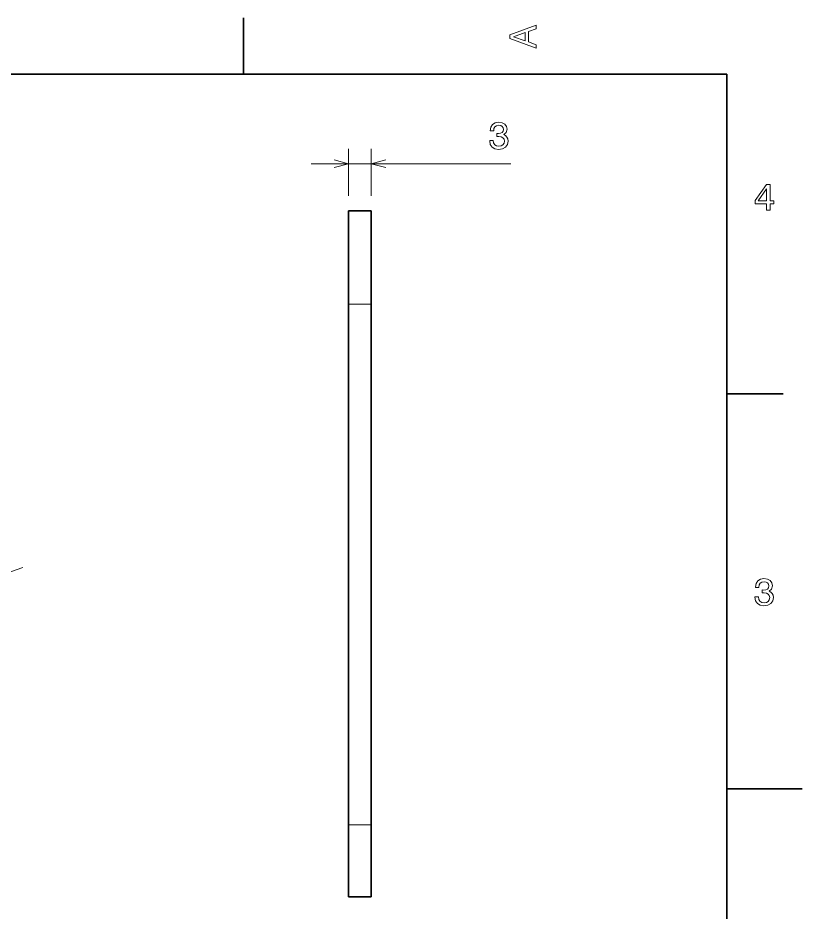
# Model space of a CAD drawing. Extents: x 0 to 297, y 0 to 210.
# Drawn here: x 192.7 to 297, y 88.6 to 207.5 of the extents above; entities that cross this region are included whole.
import ezdxf

# ---------------------------------------------------------------- set-up
doc = ezdxf.new("R2010")
doc.units = 0

msp = doc.modelspace()

# ---------------------------------------------------------------- linework, layer by layer
at = {"color": 7, "lineweight": 35, "ltscale": 0.1875}
for p, q in [((222.699997, 200), (222.699997, 207.5)), ((287, 157.5), (294.5, 157.5))]:
    msp.add_line(p, q, dxfattribs=at)
at = {"color": 7, "lineweight": 35}
for p, q in [((287, 200), (10, 200)), ((287, 10), (287, 200)), ((236.693008, 100.224396), (236.693008, 169.452026)), ((239.693008, 100.224396), (239.693008, 169.452026))]:
    msp.add_line(p, q, dxfattribs=at)
at = {"color": 7, "lineweight": 13, "ltscale": 0.156143}
for p, q in [((236.693008, 183.85849), (236.693008, 190.104218)), ((239.693008, 183.85849), (239.693008, 190.104218))]:
    msp.add_line(p, q, dxfattribs=at)
at = {"color": 7, "lineweight": 13}
for p, q in [((231.693008, 188.104218), (258.243683, 188.104218)), ((169.014664, 125.858482), (193.361816, 134.418396))]:
    msp.add_line(p, q, dxfattribs=at)
at = {"color": 7, "lineweight": 35, "ltscale": 0.310162}
for p, q in [((236.693008, 169.452026), (236.693008, 181.85849)), ((239.693008, 169.452026), (239.693008, 181.85849))]:
    msp.add_line(p, q, dxfattribs=at)
at = {"color": 7, "lineweight": 35, "ltscale": 0.075}
for p, q in [((236.693008, 181.85849), (239.693008, 181.85849)), ((236.693008, 90.658478), (239.693008, 90.658478))]:
    msp.add_line(p, q, dxfattribs=at)
at = {"color": 7, "lineweight": 13, "ltscale": 0.075}
for p, q in [((236.693008, 169.452026), (239.693008, 169.452026)), ((236.693008, 100.224396), (239.693008, 100.224396))]:
    msp.add_line(p, q, dxfattribs=at)
at = {"color": 7, "lineweight": 35, "ltscale": 0.25}
msp.add_line((287, 105), (297, 105), dxfattribs=at)
at = {"color": 7, "lineweight": 35, "ltscale": 0.239148}
for p, q in [((236.693008, 90.658478), (236.693008, 100.224396)), ((239.693008, 90.658478), (239.693008, 100.224396))]:
    msp.add_line(p, q, dxfattribs=at)
at = {"color": 7, "lineweight": 13}
for points in [[(261.633209, 203.466858), (261.633209, 203.930847), (260.604401, 204.298996), (260.604401, 205.695969), (261.633209, 206.064133), (261.633209, 206.538193), (258.128174, 205.257217), (258.128174, 204.742798)], [(260.17572, 204.460388), (258.632477, 205), (260.17572, 205.539627)], [(255.454788, 191.203644), (255.454788, 191.168335), (255.535477, 190.684189), (255.772507, 190.321075), (256.145691, 190.089081), (256.639954, 190.003357), (257.164429, 190.089081), (257.5578, 190.310989), (257.809967, 190.664017), (257.900757, 191.117905), (257.860413, 191.415466), (257.749451, 191.657532), (257.567902, 191.844131), (257.325836, 191.980301), (257.653625, 192.252625), (257.769623, 192.68634), (257.69397, 193.079712), (257.477112, 193.377274), (257.124084, 193.563873), (256.639954, 193.629425), (256.186066, 193.548737), (255.838074, 193.326843), (255.61113, 192.973816), (255.535477, 192.504791), (255.535477, 192.469482), (255.984329, 192.469482), (256.024658, 192.792267), (256.155792, 193.024246), (256.367615, 193.165466), (256.665161, 193.215881), (256.927399, 193.175537), (257.119049, 193.069641), (257.235046, 192.898163), (257.280426, 192.666168), (257.235046, 192.419067), (257.114014, 192.252625), (256.902191, 192.151764), (256.614716, 192.121506), (256.41803, 192.126556), (256.41803, 191.728134), (256.665161, 191.73822), (256.98288, 191.692841), (257.21991, 191.571808), (257.361115, 191.375122), (257.41156, 191.117905), (257.356079, 190.825409), (257.209839, 190.608551), (256.977844, 190.472382), (256.670197, 190.426987), (256.352478, 190.477417), (256.120483, 190.628723), (255.974243, 190.870789), (255.918762, 191.203644)], [(292.277374, 181.916794), (292.731262, 181.916794), (292.731262, 182.784225), (293.23056, 182.784225), (293.23056, 183.187683), (292.731262, 183.187683), (292.731262, 185.341141), (292.272339, 185.341141), (290.739197, 183.228027), (290.739197, 182.784225), (292.277374, 182.784225)], [(291.162842, 183.187683), (292.277374, 184.756134), (292.277374, 183.187683)], [(290.729126, 130.51622), (290.729126, 130.480911), (290.809814, 129.996765), (291.046844, 129.633652), (291.420044, 129.401657), (291.914276, 129.315933), (292.438782, 129.401657), (292.832153, 129.623566), (293.08429, 129.976593), (293.175079, 130.430481), (293.134735, 130.728027), (293.023773, 130.970108), (292.842224, 131.156708), (292.600159, 131.292877), (292.927948, 131.565216), (293.043945, 131.998932), (292.968292, 132.392303), (292.751434, 132.68985), (292.398407, 132.87645), (291.914276, 132.942017), (291.460388, 132.861313), (291.112396, 132.63942), (290.885468, 132.286392), (290.809814, 131.817368), (290.809814, 131.782074), (291.258636, 131.782074), (291.299011, 132.104828), (291.430115, 132.336823), (291.641937, 132.478027), (291.939484, 132.528473), (292.201721, 132.488113), (292.393372, 132.382217), (292.509369, 132.210739), (292.554749, 131.97876), (292.509369, 131.731628), (292.388336, 131.565216), (292.176514, 131.46434), (291.889069, 131.434082), (291.692383, 131.439133), (291.692383, 131.04071), (291.939484, 131.050797), (292.257202, 131.005417), (292.494232, 130.884369), (292.635468, 130.687683), (292.685883, 130.430481), (292.630402, 130.13797), (292.484161, 129.921112), (292.252167, 129.784943), (291.944519, 129.739563), (291.626801, 129.789993), (291.394806, 129.941284), (291.248566, 130.183365), (291.193085, 130.51622)]]:
    msp.add_lwpolyline(points, close=True, dxfattribs=at)
for points in [[(234.761154, 187.586578), (236.693008, 188.104218), (234.761154, 188.621857)], [(241.624863, 188.621857), (239.693008, 188.104218), (241.624863, 187.586578)]]:
    msp.add_lwpolyline(points, dxfattribs=at)

doc.saveas('drawing.dxf')
